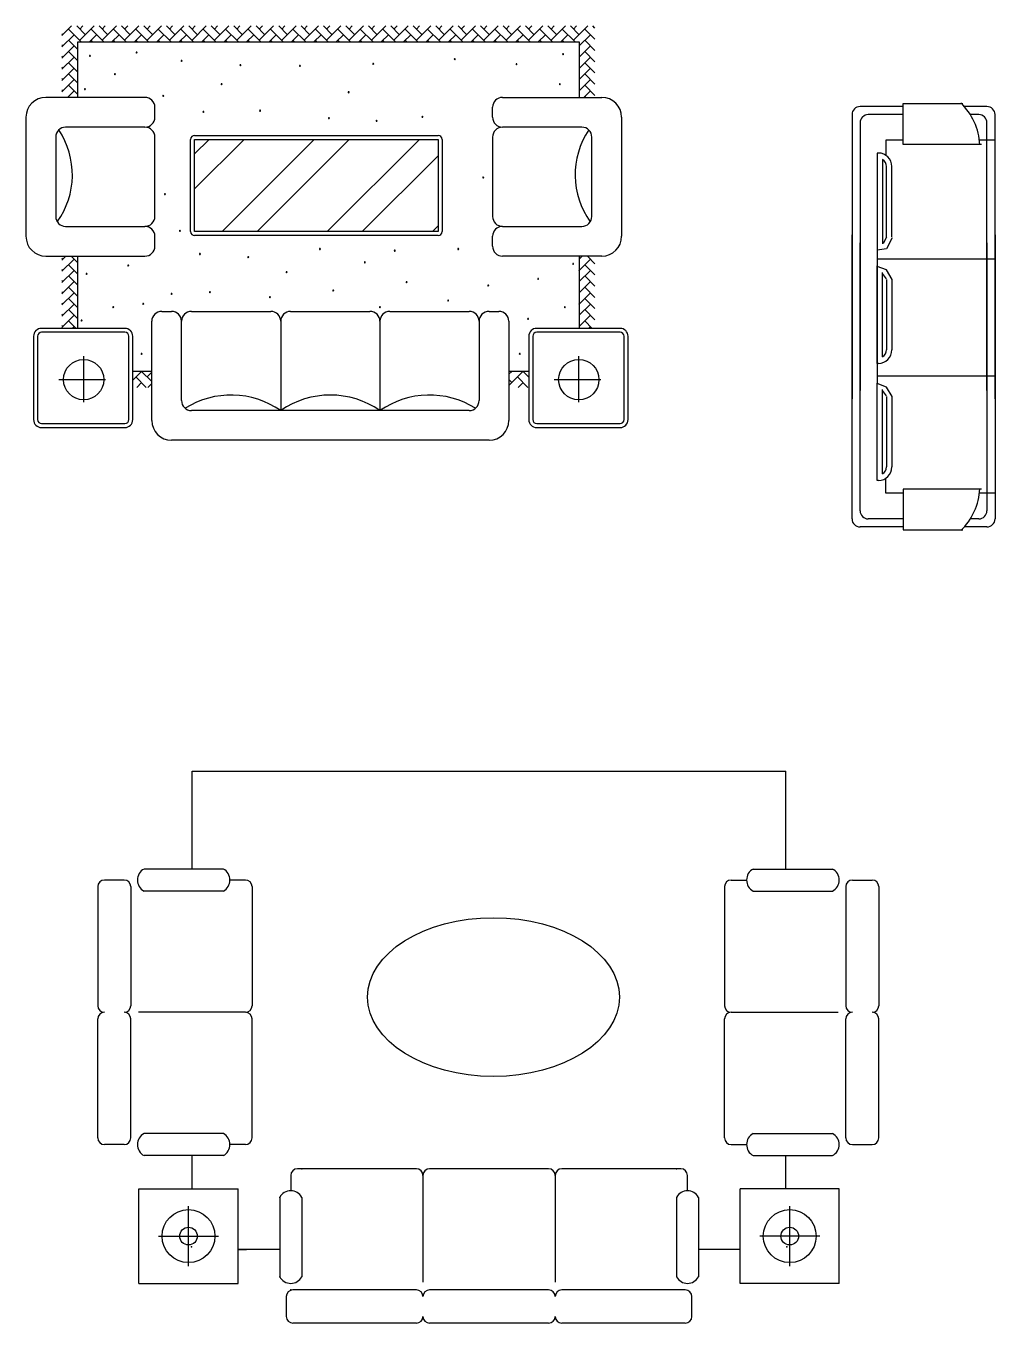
# Model space of a CAD drawing. Extents: x -42728 to 99010, y -18674 to 47645.
# Drawn here: x -33051 to -28654, y -15709 to -9825 of the extents above; entities that cross this region are included whole.
import ezdxf

# ---------------------------------------------------------------- set-up
doc = ezdxf.new("R2010")
doc.units = 0
doc.header["$LTSCALE"] = 100
doc.header["$MEASUREMENT"] = 0
doc.layers.get('0').update_dxf_attribs({"linetype": 'CONTINUOUS'})
doc.layers.add('01', color=3, linetype='CONTINUOUS')
doc.layers.add('家具', color=223, linetype='CONTINUOUS')

# ---------------------------------------------------------------- blocks, each defined once
blk = doc.blocks.new('A$C209661F7')
at = {"layer": '家具', "color": 3}
for p, q in [((163.6, 1836), (207.4, 1879.8)), ((167.9, 1840.2), (163.6, 1844.5)), ((163.6, 1785.1), (218.8, 1840.2)), ((251.2, 1807.8), (193.3, 1865.7)), ((269.7, 1840.2), (230.2, 1879.8)), ((244.3, 1814.8), (309.3, 1879.8)), ((244.3, 1865.7), (258.4, 1879.8)), ((288.2, 1807.8), (320.6, 1840.2)), ((353.1, 1807.8), (295.2, 1865.7)), ((371.5, 1840.2), (332, 1879.8)), ((346.1, 1814.8), (411.1, 1879.8)), ((346.1, 1865.7), (360.2, 1879.8)), ((390, 1807.8), (422.4, 1840.2)), ((454.9, 1807.8), (397, 1865.7)), ((473.4, 1840.2), (433.8, 1879.8)), ((447.9, 1814.8), (512.9, 1879.8)), ((447.9, 1865.7), (462, 1879.8)), ((491.8, 1807.8), (524.3, 1840.2)), ((556.7, 1807.8), (498.8, 1865.7)), ((575.2, 1840.2), (535.6, 1879.8)), ((549.7, 1814.8), (614.7, 1879.8)), ((549.7, 1865.7), (563.8, 1879.8)), ((593.6, 1807.8), (626.1, 1840.2)), ((658.5, 1807.8), (600.6, 1865.7)), ((677, 1840.2), (637.4, 1879.8)), ((651.5, 1814.8), (716.6, 1879.8)), ((651.5, 1865.7), (665.6, 1879.8)), ((695.5, 1807.8), (727.9, 1840.2)), ((760.4, 1807.8), (702.5, 1865.7)), ((778.8, 1840.2), (739.3, 1879.8)), ((753.4, 1814.8), (818.4, 1879.8)), ((753.4, 1865.7), (767.5, 1879.8)), ((797.3, 1807.8), (829.7, 1840.2)), ((862.2, 1807.8), (804.3, 1865.7)), ((880.6, 1840.2), (841.1, 1879.8)), ((855.2, 1814.8), (920.2, 1879.8)), ((855.2, 1865.7), (869.3, 1879.8)), ((899.1, 1807.8), (931.6, 1840.2)), ((964, 1807.8), (906.1, 1865.7)), ((982.5, 1840.2), (942.9, 1879.8)), ((957, 1814.8), (1022, 1879.8)), ((957, 1865.7), (971.1, 1879.8)), ((1000.9, 1807.8), (1033.4, 1840.2)), ((1065.8, 1807.8), (1007.9, 1865.7)), ((1084.3, 1840.2), (1044.7, 1879.8)), ((1058.8, 1814.8), (1123.8, 1879.8)), ((1058.8, 1865.7), (1072.9, 1879.8)), ((1102.8, 1807.8), (1135.2, 1840.2)), ((1167.7, 1807.8), (1109.8, 1865.7)), ((1186.1, 1840.2), (1146.6, 1879.8)), ((1160.7, 1814.8), (1225.7, 1879.8)), ((1160.7, 1865.7), (1174.8, 1879.8)), ((1204.6, 1807.8), (1237, 1840.2)), ((1269.5, 1807.8), (1211.6, 1865.7)), ((1287.9, 1840.2), (1248.4, 1879.8)), ((1262.5, 1814.8), (1327.5, 1879.8)), ((1262.5, 1865.7), (1276.6, 1879.8)), ((1306.4, 1807.8), (1338.9, 1840.2)), ((1371.3, 1807.8), (1313.4, 1865.7)), ((1389.8, 1840.2), (1350.2, 1879.8)), ((1364.3, 1814.8), (1429.3, 1879.8)), ((1364.3, 1865.7), (1378.4, 1879.8)), ((1408.2, 1807.8), (1440.7, 1840.2)), ((1473.1, 1807.8), (1415.2, 1865.7)), ((1491.6, 1840.2), (1452, 1879.8)), ((1466.1, 1814.8), (1531.1, 1879.8)), ((1466.1, 1865.7), (1480.2, 1879.8)), ((1510.1, 1807.8), (1542.5, 1840.2)), ((1574.9, 1807.8), (1517, 1865.7)), ((1593.4, 1840.2), (1553.9, 1879.8)), ((1568, 1814.8), (1633, 1879.8)), ((1568, 1865.7), (1582.1, 1879.8)), ((1611.9, 1807.8), (1644.3, 1840.2)), ((1676.8, 1807.8), (1618.9, 1865.7)), ((1695.2, 1840.2), (1655.7, 1879.8)), ((1669.8, 1814.8), (1734.8, 1879.8)), ((1669.8, 1865.7), (1683.9, 1879.8)), ((1713.7, 1807.8), (1746.1, 1840.2)), ((1778.6, 1807.8), (1720.7, 1865.7)), ((1797.1, 1840.2), (1757.5, 1879.8)), ((1771.6, 1814.8), (1836.6, 1879.8)), ((1771.6, 1865.7), (1785.7, 1879.8)), ((1815.5, 1807.8), (1848, 1840.2)), ((1880.4, 1807.8), (1822.5, 1865.7)), ((1898.9, 1840.2), (1859.3, 1879.8)), ((1873.4, 1814.8), (1938.4, 1879.8)), ((1873.4, 1865.7), (1887.5, 1879.8)), ((1917.3, 1807.8), (1949.8, 1840.2)), ((1982.2, 1807.8), (1924.3, 1865.7)), ((2000.7, 1840.2), (1961.2, 1879.8)), ((1975.3, 1814.8), (2040.3, 1879.8)), ((1975.3, 1865.7), (1989.3, 1879.8)), ((2019.2, 1807.8), (2051.6, 1840.2)), ((2084.1, 1807.8), (2026.2, 1865.7)), ((2102.5, 1840.2), (2063, 1879.8)), ((2077.1, 1814.8), (2142.1, 1879.8)), ((2077.1, 1865.7), (2091.2, 1879.8)), ((2121, 1807.8), (2153.4, 1840.2)), ((2185.9, 1807.8), (2128, 1865.7)), ((2204.4, 1840.2), (2164.8, 1879.8)), ((2178.9, 1814.8), (2243.9, 1879.8)), ((2178.9, 1865.7), (2193, 1879.8)), ((2222.8, 1807.8), (2255.3, 1840.2)), ((2287.7, 1807.8), (2229.8, 1865.7)), ((2306.2, 1840.2), (2266.6, 1879.8)), ((2280.7, 1814.8), (2345.7, 1879.8)), ((2280.7, 1865.7), (2294.8, 1879.8)), ((2324.6, 1807.8), (2357.1, 1840.2)), ((2389.5, 1807.8), (2331.6, 1865.7)), ((2408, 1840.2), (2368.4, 1879.8)), ((2382.5, 1814.8), (2447.6, 1879.8)), ((2382.5, 1865.7), (2396.6, 1879.8)), ((2426.5, 1807.8), (2458.9, 1840.2)), ((2491.4, 1807.8), (2433.5, 1865.7)), ((2509.8, 1840.2), (2470.3, 1879.8)), ((2484.4, 1814.8), (2549.4, 1879.8)), ((2484.4, 1865.7), (2498.5, 1879.8)), ((2509.5, 1789), (2560.7, 1840.2)), ((2581.5, 1819.4), (2535.3, 1865.7)), ((2581.5, 1870.4), (2572.1, 1879.8)), ((167.9, 1789.3), (163.6, 1793.6)), ((163.6, 1734.1), (218.8, 1789.3)), ((235.6, 1772.5), (193.3, 1814.8)), ((235.6, 1807.8), (2509.5, 1807.8)), ((235.6, 1555.6), (235.6, 1807.8)), ((302.2, 1807.8), (295.2, 1814.8)), ((404, 1807.8), (397, 1814.8)), ((505.8, 1807.8), (498.8, 1814.8)), ((607.6, 1807.8), (600.6, 1814.8)), ((709.4, 1807.8), (702.5, 1814.8)), ((811.3, 1807.8), (804.3, 1814.8)), ((913.1, 1807.8), (906.1, 1814.8)), ((1014.9, 1807.8), (1007.9, 1814.8)), ((1116.7, 1807.8), (1109.8, 1814.8)), ((1218.6, 1807.8), (1211.6, 1814.8)), ((1320.4, 1807.8), (1313.4, 1814.8)), ((1422.2, 1807.8), (1415.2, 1814.8)), ((1524, 1807.8), (1517, 1814.8)), ((1625.9, 1807.8), (1618.9, 1814.8)), ((1727.7, 1807.8), (1720.7, 1814.8)), ((1829.5, 1807.8), (1822.5, 1814.8)), ((1931.3, 1807.8), (1924.3, 1814.8)), ((2033.2, 1807.8), (2026.2, 1814.8)), ((2135, 1807.8), (2128, 1814.8)), ((2236.8, 1807.8), (2229.8, 1814.8)), ((2338.6, 1807.8), (2331.6, 1814.8)), ((2440.4, 1807.8), (2433.5, 1814.8)), ((2509.5, 1807.8), (2509.5, 1555.6)), ((2509.8, 1789.3), (2509.5, 1789.6)), ((2509.5, 1738.1), (2560.7, 1789.3)), ((2581.5, 1768.5), (2535.3, 1814.8)), ((167.9, 1738.4), (163.6, 1742.7)), ((163.6, 1683.2), (218.8, 1738.4)), ((235.6, 1721.6), (193.3, 1763.9)), ((235.6, 1670.7), (193.3, 1713)), ((2509.8, 1738.4), (2509.5, 1738.7)), ((2509.5, 1687.2), (2560.7, 1738.4)), ((2581.5, 1717.6), (2535.3, 1763.9)), ((2581.5, 1666.7), (2535.3, 1713)), ((167.9, 1687.5), (163.6, 1691.8)), ((163.6, 1632.3), (218.8, 1687.5)), ((235.6, 1619.8), (193.3, 1662)), ((2509.8, 1687.5), (2509.5, 1687.8)), ((2509.5, 1636.3), (2560.7, 1687.5)), ((2581.5, 1615.8), (2535.3, 1662)), ((167.9, 1636.6), (163.6, 1640.9)), ((163.6, 1581.4), (218.8, 1636.6)), ((167.9, 1585.7), (163.6, 1590)), ((235.6, 1568.9), (193.3, 1611.1)), ((2509.8, 1636.6), (2509.5, 1636.9)), ((2509.5, 1585.4), (2560.7, 1636.6)), ((2581.5, 1564.9), (2535.3, 1611.1)), ((540, 1555.6), (90, 1555.6)), ((188.7, 1555.6), (218.8, 1585.7)), ((198, 1555.6), (193.3, 1560.2)), ((2162.3, 1555.6), (2612.3, 1555.6)), ((2509.8, 1585.7), (2509.5, 1586)), ((2530.6, 1555.6), (2560.7, 1585.7)), ((2539.9, 1555.6), (2535.3, 1560.2)), ((585, 1465.6), (585, 1510.6)), ((2117.3, 1465.6), (2117.3, 1510.6)), ((0, 1465.6), (0, 925.6)), ((540, 1420.6), (180, 1420.6)), ((2522.3, 1420.6), (2162.3, 1420.6)), ((2702.3, 1465.6), (2702.3, 925.6)), ((135, 1375.6), (135, 1015.6)), ((585, 1015.6), (585, 1375.6)), ((747, 946.8), (747, 1365)), ((765, 1383), (1870.1, 1383)), ((765, 1365), (1870.1, 1365)), ((765, 946.8), (765, 1365)), ((765, 1140.3), (989.7, 1365)), ((765, 1299.4), (830.6, 1365)), ((889.7, 946.8), (1307.9, 1365)), ((1048.8, 946.8), (1467, 1365)), ((1367, 946.8), (1785.2, 1365)), ((1870.1, 1365), (1870.1, 946.8)), ((1888.1, 1365), (1888.1, 946.8)), ((2117.3, 1375.6), (2117.3, 1015.6)), ((2567.3, 1015.6), (2567.3, 1375.6)), ((1526.1, 946.8), (1870.1, 1290.8)), ((180, 970.6), (540, 970.6)), ((1870.1, 946.8), (765, 946.8)), ((1844.3, 946.8), (1870.1, 972.6)), ((2162.3, 970.6), (2522.3, 970.6)), ((585, 880.6), (585, 925.6)), ((1870.1, 928.8), (765, 928.8)), ((2117.3, 880.6), (2117.3, 925.6)), ((90, 835.6), (540, 835.6)), ((163.6, 817.7), (181.4, 835.6)), ((167.9, 822), (163.6, 826.3)), ((235.6, 805.2), (205.2, 835.6)), ((235.6, 508), (235.6, 835.6)), ((2612.3, 835.6), (2162.3, 835.6)), ((2509.5, 835.6), (2509.5, 508)), ((2509.5, 821.7), (2523.4, 835.6)), ((2581.5, 801.2), (2547.2, 835.6)), ((163.6, 766.8), (218.8, 822)), ((167.9, 771.1), (163.6, 775.4)), ((163.6, 715.9), (218.8, 771.1)), ((235.6, 754.3), (193.3, 796.5)), ((2509.8, 822), (2509.5, 822.3)), ((2509.5, 770.8), (2560.7, 822)), ((2509.8, 771.1), (2509.5, 771.4)), ((2509.5, 719.9), (2560.7, 771.1)), ((2581.5, 750.3), (2535.3, 796.5)), ((167.9, 720.2), (163.6, 724.5)), ((163.6, 665), (218.8, 720.2)), ((235.6, 703.4), (193.3, 745.6)), ((2509.8, 720.2), (2509.5, 720.5)), ((2509.5, 669), (2560.7, 720.2)), ((2581.5, 699.4), (2535.3, 745.6)), ((167.9, 669.3), (163.6, 673.5)), ((163.6, 614.1), (218.8, 669.3)), ((235.6, 652.5), (193.3, 694.7)), ((2509.8, 669.3), (2509.5, 669.6)), ((2509.5, 618.1), (2560.7, 669.3)), ((2581.5, 648.5), (2535.3, 694.7)), ((167.9, 618.4), (163.6, 622.6)), ((163.6, 563.2), (218.8, 618.4)), ((235.6, 601.5), (193.3, 643.8)), ((235.6, 550.6), (193.3, 592.9)), ((2509.8, 618.4), (2509.5, 618.7)), ((2509.5, 567.2), (2560.7, 618.4)), ((2581.5, 597.6), (2535.3, 643.8)), ((2581.5, 546.7), (2535.3, 592.9)), ((167.9, 567.4), (163.6, 571.7)), ((163.6, 512.3), (218.8, 567.4)), ((227.3, 508), (193.3, 542)), ((570.9, 90), (570.9, 540)), ((615.9, 585), (660.9, 585)), ((705.9, 180), (705.9, 540)), ((750.9, 585), (1110.9, 585)), ((1155.9, 540), (1155.9, 135)), ((1200.9, 585), (1560.9, 585)), ((1605.9, 540), (1605.9, 135)), ((1650.9, 585), (2010.9, 585)), ((2055.9, 540), (2055.9, 180)), ((2100.9, 585), (2145.9, 585)), ((2190.9, 540), (2190.9, 90)), ((2509.8, 567.4), (2509.5, 567.7)), ((2509.5, 516.2), (2560.7, 567.4)), ((2569.3, 508), (2535.3, 542)), ((34.8, 472), (34.8, 94)), ((52.8, 472), (52.8, 94)), ((448.8, 508), (70.8, 508)), ((448.8, 490), (70.8, 490)), ((167.9, 516.5), (163.6, 520.8)), ((210.3, 508), (218.8, 516.5)), ((466.8, 94), (466.8, 472)), ((484.8, 94), (484.8, 472)), ((2281.5, 472), (2281.5, 94)), ((2299.5, 472), (2299.5, 94)), ((2695.5, 508), (2317.5, 508)), ((2695.5, 490), (2317.5, 490)), ((2509.8, 516.5), (2509.5, 516.8)), ((2552.2, 508), (2560.7, 516.5)), ((2713.5, 94), (2713.5, 472)), ((2731.5, 94), (2731.5, 472)), ((261, 382.4), (261, 172.4)), ((2507.6, 382.4), (2507.6, 172.4)), ((570.9, 312.3), (484.8, 312.3)), ((484.8, 273.5), (523.7, 312.3)), ((570.9, 266.3), (524.9, 312.3)), ((549.7, 287.4), (570.9, 308.6)), ((2281.5, 312.3), (2190.9, 312.3)), ((2190.9, 248.5), (2254.7, 312.3)), ((2190.9, 299.4), (2203.8, 312.3)), ((2281.5, 286.7), (2255.8, 312.3)), ((149.9, 275.4), (361.5, 275.4)), ((545.9, 240.3), (498.8, 287.4)), ((502.6, 240.3), (524.3, 262)), ((553.5, 240.3), (570.9, 257.7)), ((2204.4, 262), (2190.9, 275.5)), ((2276.9, 240.3), (2229.8, 287.4)), ((2233.6, 240.3), (2255.3, 262)), ((2280.7, 287.4), (2281.5, 288.2)), ((2396.5, 275.4), (2608.1, 275.4)), ((2010.9, 135), (750.9, 135)), ((70.8, 76), (448.8, 76)), ((2317.5, 76), (2695.5, 76)), ((70.8, 58), (448.8, 58)), ((2100.9, 0), (660.9, 0)), ((2317.5, 58), (2695.5, 58))]:
    blk.add_line(p, q, dxfattribs=at)
for centre in [(261.7, 275.4), (2508.3, 275.4)]:
    blk.add_circle(centre, 91.6, dxfattribs=at)
for centre, radius, start, end in [((290, 1744), 2.25, 0, 180), ((290, 1744), 2.25, 180, 0), ((501.7, 1759.1), 2.25, 0, 180), ((501.7, 1759.1), 2.25, 180, 0), ((705.8, 1721.3), 2.25, 0, 180), ((705.8, 1721.3), 2.25, 180, 0), ((1575.7, 1707.3), 2.25, 0, 180), ((1575.7, 1707.3), 2.25, 180, 0), ((1945.8, 1728.9), 2.25, 0, 180), ((1945.8, 1728.9), 2.25, 180, 0), ((2225.6, 1706.2), 2.25, 0, 180), ((2437.3, 1751.6), 2.25, 0, 180), ((2437.3, 1751.6), 2.25, 180, 0), ((403.4, 1660.9), 2.25, 0, 180), ((403.4, 1660.9), 2.25, 180, 0), ((972.9, 1701.7), 2.25, 0, 180), ((972.9, 1701.7), 2.25, 180, 0), ((1242.7, 1698.7), 2.25, 0, 180), ((1242.7, 1698.7), 2.25, 180, 0), ((2225.6, 1706.2), 2.25, 180, 0), ((267.3, 1593), 2.25, 0, 180), ((267.3, 1593), 2.25, 180, 0), ((887.3, 1615.6), 2.25, 0, 180), ((887.3, 1615.6), 2.25, 180, 0), ((2422.2, 1615.6), 2.25, 0, 180), ((2422.2, 1615.6), 2.25, 180, 0), ((90, 1465.6), 90, 90, 180), ((540, 1510.6), 45, 0, 90), ((622.7, 1562.8), 2.25, 0, 180), ((622.7, 1562.8), 2.25, 180, 0), ((1464.1, 1579), 2.25, 0, 180), ((1464.1, 1579), 2.25, 180, 0), ((2162.3, 1510.6), 45, 90, 180), ((2612.3, 1465.6), 90, 360, 90), ((805.4, 1489.8), 2.25, 0, 180), ((805.4, 1489.8), 2.25, 180, 0), ((1062.2, 1495.4), 2.25, 0, 180), ((1062.2, 1495.4), 2.25, 180, 0), ((180, 1375.6), 45, 90, 180), ((540, 1465.6), 45, 270, 360), ((540, 1375.6), 45, 360, 90), ((1374.8, 1462), 2.25, 0, 180), ((1374.8, 1462), 2.25, 180, 0), ((1590.5, 1449.5), 2.25, 0, 180), ((1590.5, 1449.5), 2.25, 180, 0), ((1799, 1467.5), 2.25, 0, 180), ((1799, 1467.5), 2.25, 180, 0), ((2162.3, 1465.6), 45, 180, 270), ((2162.3, 1375.6), 45, 90, 180), ((2522.3, 1375.6), 45, 0, 90), ((-154.1, 1204.6), 364.8, 324.2509, 33.88468), ((765, 1365), 18, 90, 180), ((1870.1, 1365), 18, 0, 90), ((2856.4, 1204.6), 364.8, 146.11532, 215.7491), ((2074.4, 1192.7), 2.25, 0, 180), ((2074.4, 1192.7), 2.25, 180, 0), ((630.2, 1117.2), 2.25, 0, 180), ((630.2, 1117.2), 2.25, 180, 0), ((180, 1015.6), 45, 180, 270), ((540, 1015.6), 45, 270, 0), ((2162.3, 1015.6), 45, 180, 270), ((2522.3, 1015.6), 45, 270, 0), ((540, 925.6), 45, 0, 90), ((698.3, 951), 2.25, 0, 180), ((698.3, 951), 2.25, 180, 0), ((765, 946.8), 18, 180, 270), ((1870.1, 946.8), 18, 270, 0), ((2162.3, 925.6), 45, 90, 180), ((90, 925.6), 90, 180, 270), ((2612.3, 925.6), 90, 270, 0), ((540, 880.6), 45, 270, 360), ((789, 845.3), 2.25, 0, 180), ((789, 845.3), 2.25, 180, 0), ((1008.3, 830.2), 2.25, 0, 180), ((1008.3, 830.2), 2.25, 180, 0), ((1333.4, 868), 2.25, 0, 180), ((1333.4, 868), 2.25, 180, 0), ((1673.6, 860.4), 2.25, 0, 180), ((1673.6, 860.4), 2.25, 180, 0), ((1961, 868), 2.25, 0, 180), ((1961, 868), 2.25, 180, 0), ((2162.3, 880.6), 45, 180, 270), ((463.9, 792.4), 2.25, 0, 180), ((463.9, 792.4), 2.25, 180, 0), ((1537.5, 807.5), 2.25, 0, 180), ((1537.5, 807.5), 2.25, 180, 0), ((2482.7, 800), 2.25, 0, 180), ((2482.7, 800), 2.25, 180, 0), ((274.9, 754.7), 2.25, 0, 180), ((274.9, 754.7), 2.25, 180, 0), ((1182.2, 762.2), 2.25, 0, 180), ((1182.2, 762.2), 2.25, 180, 0), ((1726.6, 716.9), 2.25, 0, 180), ((1726.6, 716.9), 2.25, 180, 0), ((2323.9, 732), 2.25, 0, 180), ((2323.9, 732), 2.25, 180, 0), ((660.5, 664.1), 2.25, 0, 180), ((660.5, 664.1), 2.25, 180, 0), ((834.4, 671.6), 2.25, 0, 180), ((834.4, 671.6), 2.25, 180, 0), ((1106.6, 649), 2.25, 0, 180), ((1106.6, 649), 2.25, 180, 0), ((1393.9, 679.2), 2.25, 0, 180), ((1393.9, 679.2), 2.25, 180, 0), ((2097.1, 701.8), 2.25, 0, 180), ((2097.1, 701.8), 2.25, 180, 0), ((395.8, 603.6), 2.25, 0, 180), ((395.8, 603.6), 2.25, 180, 0), ((531.9, 618.7), 2.25, 0, 180), ((531.9, 618.7), 2.25, 180, 0), ((1605.6, 603.6), 2.25, 0, 180), ((1605.6, 603.6), 2.25, 180, 0), ((1915.6, 633.8), 2.25, 0, 180), ((1915.6, 633.8), 2.25, 180, 0), ((2444.9, 603.6), 2.25, 0, 180), ((2444.9, 603.6), 2.25, 180, 0), ((252.2, 543.2), 2.25, 0, 180), ((252.2, 543.2), 2.25, 180, 0), ((615.9, 540), 45, 90, 180), ((660.9, 540), 45, 0, 90), ((750.9, 540), 45, 90, 180), ((1110.9, 540), 45, 0, 90), ((1200.9, 540), 45, 90, 180), ((1560.9, 540), 45, 0, 90), ((1650.9, 540), 45, 90, 180), ((2010.9, 540), 45, 0, 90), ((2100.9, 540), 45, 90, 180), ((2145.9, 540), 45, 0, 90), ((2278.5, 550.8), 2.25, 0, 180), ((2278.5, 550.8), 2.25, 180, 0), ((70.8, 472), 36, 90, 180), ((70.8, 472), 18, 90, 180), ((448.8, 472), 36, 0, 90), ((448.8, 472), 18, 0, 90), ((2317.5, 472), 36, 90, 180), ((2317.5, 472), 18, 90, 180), ((2695.5, 472), 36, 0, 90), ((2695.5, 472), 18, 0, 90), ((524.4, 392.2), 2.25, 0, 180), ((524.4, 392.2), 2.25, 180, 0), ((2240.7, 392.2), 2.25, 0, 180), ((2240.7, 392.2), 2.25, 180, 0), ((750.9, 180), 45, 180, 270), ((930.9, -189.7), 395, 55.27654, 121.93754), ((1380.9, -189.7), 395, 55.27654, 124.72346), ((1830.9, -189.7), 395, 58.06246, 124.72346), ((2010.9, 180), 45, 270, 0), ((70.8, 94), 36, 180, 270), ((70.8, 94), 18, 180, 270), ((448.8, 94), 18, 270, 0), ((448.8, 94), 36, 270, 0), ((660.9, 90), 90, 180, 270), ((2100.9, 90), 90, 270, 0), ((2317.5, 94), 36, 180, 270), ((2317.5, 94), 18, 180, 270), ((2695.5, 94), 36, 270, 0), ((2695.5, 94), 18, 270, 0)]:
    blk.add_arc(centre, radius, start, end, dxfattribs=at)
blk = doc.blocks.new('A$C5EC10C8C')
at = {"layer": '家具', "color": 3}
for p, q in [((232.6, 3186), (36.7, 3186)), ((232.6, 3014.4), (232.6, 3199.2)), ((232.6, 3199.2), (502.3, 3199.2)), ((612.1, 3186), (509.2, 3186)), ((0, 3149.3), (0, 1860.7)), ((232.6, 3149.3), (73.4, 3149.3)), ((575.4, 3149.3), (536.7, 3149.3)), ((648.8, 1860.7), (648.8, 3149.3)), ((36.7, 3112.6), (36.7, 1897.4)), ((612.1, 1897.4), (612.1, 3112.6)), ((153, 3033), (153, 2965.3)), ((232.6, 3033), (153, 3033)), ((587.2, 3014.4), (232.6, 3014.4)), ((648.8, 3033), (578.1, 3033)), ((114.1, 2975.1), (114.1, 2533.2)), ((119.8, 2975.1), (114.1, 2975.1)), ((138.6, 2945.4), (138.6, 2562.8)), ((156.6, 2594.4), (156.6, 2913.9)), ((181, 2594.4), (181, 2913.9)), ((0, 1315.6), (0, 2604.2)), ((156.8, 2593.3), (141.3, 2565.4)), ((181.5, 2590.2), (156.8, 2540.6)), ((648.8, 2604.2), (648.8, 1315.6)), ((36.7, 1352.3), (36.7, 2567.5)), ((156.8, 2540.6), (113.4, 2534.4)), ((612.1, 2567.5), (612.1, 1352.3)), ((648.9, 2494.2), (113.4, 2494.2)), ((156.8, 2444.6), (113.4, 2460.1)), ((114.1, 2021), (114.1, 2462.9)), ((156.8, 2404.3), (138.2, 2429.1)), ((138.6, 2050.6), (138.6, 2433.2)), ((181.5, 2401.2), (156.8, 2444.6)), ((156.6, 2401.7), (156.6, 2082.2)), ((181, 2401.7), (181, 2082.2)), ((119.8, 2021), (114.1, 2021)), ((648.9, 1963), (113.4, 1963)), ((156.8, 1913.4), (113.4, 1928.9)), ((114.1, 1489.8), (114.1, 1931.7)), ((156.8, 1873.2), (138.2, 1898)), ((138.6, 1519.4), (138.6, 1902.1)), ((181.5, 1870.1), (156.8, 1913.4)), ((156.6, 1870.5), (156.6, 1551)), ((181, 1870.5), (181, 1551)), ((119.8, 1489.8), (114.1, 1489.8)), ((153, 1431.8), (153, 1499.6)), ((232.6, 1431.8), (153, 1431.8)), ((232.6, 1450.5), (232.6, 1265.7)), ((587.2, 1450.5), (232.6, 1450.5)), ((648.8, 1431.8), (578.1, 1431.8)), ((232.6, 1315.6), (73.4, 1315.6)), ((575.4, 1315.6), (536.7, 1315.6)), ((232.6, 1278.8), (36.7, 1278.8)), ((232.6, 1265.7), (502.3, 1265.7)), ((612.1, 1278.8), (509.2, 1278.8))]:
    blk.add_line(p, q, dxfattribs=at)
at = {"layer": '家具', "color": 3, "linetype": 'Continuous'}
blk.add_line((114.1, 2533.2), (114.1, 1931.7), dxfattribs=at)
at = {"layer": '家具', "color": 3}
for centre, radius, start, end in [((36.7, 3149.3), 36.7, 90, 180), ((297.6, 2998.8), 282.5, 2.78986, 46.24367), ((612.1, 3149.3), 36.7, 0, 90), ((73.4, 3112.6), 36.7, 90, 180), ((575.4, 3112.6), 36.7, 0, 90), ((119.8, 2913.9), 61.2, 0, 90), ((119.8, 2913.9), 36.7, 0, 59.27793), ((119.8, 2082.2), 61.2, 270, 0), ((119.8, 2082.2), 36.7, 300.72207, 0), ((119.8, 1551), 61.2, 270, 0), ((119.8, 1551), 36.7, 300.72207, 0), ((297.6, 1466.1), 282.5, 313.75633, 357.21014), ((36.7, 1315.6), 36.7, 180, 270), ((73.4, 1352.3), 36.7, 180, 270), ((575.4, 1352.3), 36.7, 270, 0), ((612.1, 1315.6), 36.7, 270, 0)]:
    blk.add_arc(centre, radius, start, end, dxfattribs=at)
blk = doc.blocks.new('A$C1C4940C2')
at = {"layer": '01'}
for p, q in [((429.1, 2504), (3122.1, 2504)), ((429.1, 2059.7), (429.1, 2504)), ((3122.1, 2059.7), (3122.1, 2504)), ((570, 2059.7), (210, 2059.7)), ((2973.7, 2059.7), (3333.7, 2059.7)), ((120, 2009.7), (30, 2009.7)), ((670, 2009.7), (600, 2009.7)), ((2873.7, 2009.7), (2943.7, 2009.7)), ((3423.7, 2009.7), (3513.7, 2009.7)), ((0, 1979.7), (0, 1439.7)), ((150, 1979.7), (150, 1439.7)), ((570, 1959.7), (210, 1959.7)), ((700, 1979.7), (700, 1439.7)), ((2843.7, 1979.7), (2843.7, 1439.7)), ((2973.7, 1959.7), (3333.7, 1959.7)), ((3393.7, 1979.7), (3393.7, 1439.7)), ((3543.7, 1979.7), (3543.7, 1439.7)), ((0, 839.7), (0, 1379.7)), ((150, 839.7), (150, 1379.7)), ((670, 1409.7), (185, 1409.7)), ((670, 1409.7), (185, 1409.7)), ((700, 839.7), (700, 1379.7)), ((2843.7, 839.7), (2843.7, 1379.7)), ((2873.7, 1409.7), (3358.7, 1409.7)), ((2873.7, 1409.7), (3358.7, 1409.7)), ((3393.7, 839.7), (3393.7, 1379.7)), ((3543.7, 839.7), (3543.7, 1379.7)), ((570, 859.7), (210, 859.7)), ((2973.7, 859.7), (3333.7, 859.7)), ((120, 809.7), (30, 809.7)), ((670, 809.7), (600, 809.7)), ((2873.7, 809.7), (2943.7, 809.7)), ((3423.7, 809.7), (3513.7, 809.7)), ((570, 759.7), (210, 759.7)), ((429.1, 609.4), (429.1, 759.7)), ((2973.7, 759.7), (3333.7, 759.7)), ((3122.1, 609.4), (3122.1, 759.7)), ((875.6, 670), (875.6, 600)), ((1445.6, 700), (905.6, 700)), ((1475.6, 670), (1475.6, 185)), ((2045.6, 700), (1505.6, 700)), ((2075.6, 670), (2075.6, 185)), ((2645.6, 700), (2105.6, 700)), ((2675.6, 600), (2675.6, 670)), ((187.1, 179.4), (187.1, 609.4)), ((187.1, 609.4), (637.1, 609.4)), ((637.1, 179.4), (637.1, 609.4)), ((3364.1, 609.4), (2914.1, 609.4)), ((2914.1, 179.4), (2914.1, 609.4)), ((3364.1, 179.4), (3364.1, 609.4)), ((411.8, 258.4), (411.8, 530.4)), ((825.6, 570), (825.6, 210)), ((925.6, 570), (925.6, 210)), ((2625.6, 570), (2625.6, 210)), ((2725.6, 570), (2725.6, 210)), ((3139.4, 258.4), (3139.4, 530.4)), ((275.8, 394.4), (547.8, 394.4)), ((3275.4, 394.4), (3003.4, 394.4)), ((825.6, 334.1), (637.1, 334.1)), ((637.1, 334.1), (674.3, 334.1)), ((2877, 334.1), (2725.6, 334.1)), ((2914.1, 334.1), (2877, 334.1)), ((187.1, 179.4), (637.1, 179.4)), ((3364.1, 179.4), (2914.1, 179.4)), ((855.6, 120), (855.6, 30)), ((1445.6, 150), (885.6, 150)), ((2045.6, 150), (1505.6, 150)), ((2665.6, 150), (2105.6, 150)), ((2695.6, 30), (2695.6, 120)), ((1445.6, 0), (885.6, 0)), ((2045.6, 0), (1505.6, 0)), ((2665.6, 0), (2105.6, 0))]:
    blk.add_line(p, q, dxfattribs=at)
for centre, radius in [((411.8, 394.4), 120), ((3139.4, 394.4), 120), ((411.8, 394.4), 40), ((3139.4, 394.4), 40)]:
    blk.add_circle(centre, radius, dxfattribs=at)
for centre, radius, start, end in [((236.7, 2009.7), 56.7, 118.07249, 241.92751), ((543.3, 2009.7), 56.7, 298.07249, 61.92751), ((3000.3, 2009.7), 56.7, 118.07249, 241.92751), ((3307, 2009.7), 56.7, 298.07249, 61.92751), ((30, 1979.7), 30, 90, 180), ((120, 1979.7), 30, 0, 90), ((670, 1979.7), 30, 0, 90), ((2873.7, 1979.7), 30, 90, 180), ((3423.7, 1979.7), 30, 90, 180), ((3513.7, 1979.7), 30, 0, 90), ((30, 1439.7), 30, 180, 270), ((120, 1439.7), 30, 270, 0), ((670, 1439.7), 30, 270, 0), ((2873.7, 1439.7), 30, 180, 270), ((3423.7, 1439.7), 30, 180, 270), ((3513.7, 1439.7), 30, 270, 0), ((30, 1379.7), 30, 90, 180), ((120, 1379.7), 30, 0, 90), ((670, 1379.7), 30, 0, 90), ((2873.7, 1379.7), 30, 90, 180), ((3423.7, 1379.7), 30, 90, 180), ((3513.7, 1379.7), 30, 0, 90), ((30, 839.7), 30, 180, 270), ((120, 839.7), 30, 270, 0), ((236.7, 809.7), 56.7, 118.07249, 241.92751), ((543.3, 809.7), 56.7, 298.07249, 61.92751), ((670, 839.7), 30, 270, 0), ((2873.7, 839.7), 30, 180, 270), ((3000.3, 809.7), 56.7, 118.07249, 241.92751), ((3307, 809.7), 56.7, 298.07249, 61.92751), ((3423.7, 839.7), 30, 180, 270), ((3513.7, 839.7), 30, 270, 0), ((905.6, 670), 30, 90, 180), ((1445.6, 670), 30, 0, 90), ((1505.6, 670), 30, 90, 180), ((2045.6, 670), 30, 0, 90), ((2105.6, 670), 30, 90, 180), ((2645.6, 670), 30, 0, 90), ((875.6, 543.3), 56.7, 28.07249, 151.92751), ((2675.6, 543.3), 56.7, 28.07249, 151.92751), ((875.6, 236.7), 56.7, 208.07249, 331.92751), ((2675.6, 236.7), 56.7, 208.07249, 331.92751), ((885.6, 120), 30, 90, 180), ((1445.6, 120), 30, 0, 90), ((1505.6, 120), 30, 90, 180), ((2045.6, 120), 30, 0, 90), ((2105.6, 120), 30, 90, 180), ((2665.6, 120), 30, 0, 90), ((885.6, 30), 30, 180, 270), ((1445.6, 30), 30, 270, 0), ((1505.6, 30), 30, 180, 270), ((2045.6, 30), 30, 270, 0), ((2105.6, 30), 30, 180, 270), ((2665.6, 30), 30, 270, 0)]:
    blk.add_arc(centre, radius, start, end, dxfattribs=at)
blk.add_ellipse((1795.5, 1478.8), major_axis=(571.5, 0), ratio=0.629839, dxfattribs=at)
for p in [(600, 2009.7), (600, 2009.7), (2943.7, 2009.7), (2943.7, 2009.7), (600, 809.7), (600, 809.7), (2943.7, 809.7), (2943.7, 809.7), (925.6, 700), (2625.6, 700), (825.6, 570), (825.6, 570), (425.6, 346.2), (425.6, 346.2), (3125.6, 346.2), (3125.6, 346.2), (825.6, 210), (875.6, 150)]:
    blk.add_point(p, dxfattribs=at)

msp = doc.modelspace()

# ---------------------------------------------------------------- block references
for name, p in [('A$C5EC10C8C', (-29303.29897, -13376.77061)), ('A$C209661F7', (-33051.13367, -11704.9423)), ('A$C1C4940C2', (-32725.41193, -15709.31944))]:
    msp.add_blockref(name, p)

doc.saveas('drawing.dxf')
